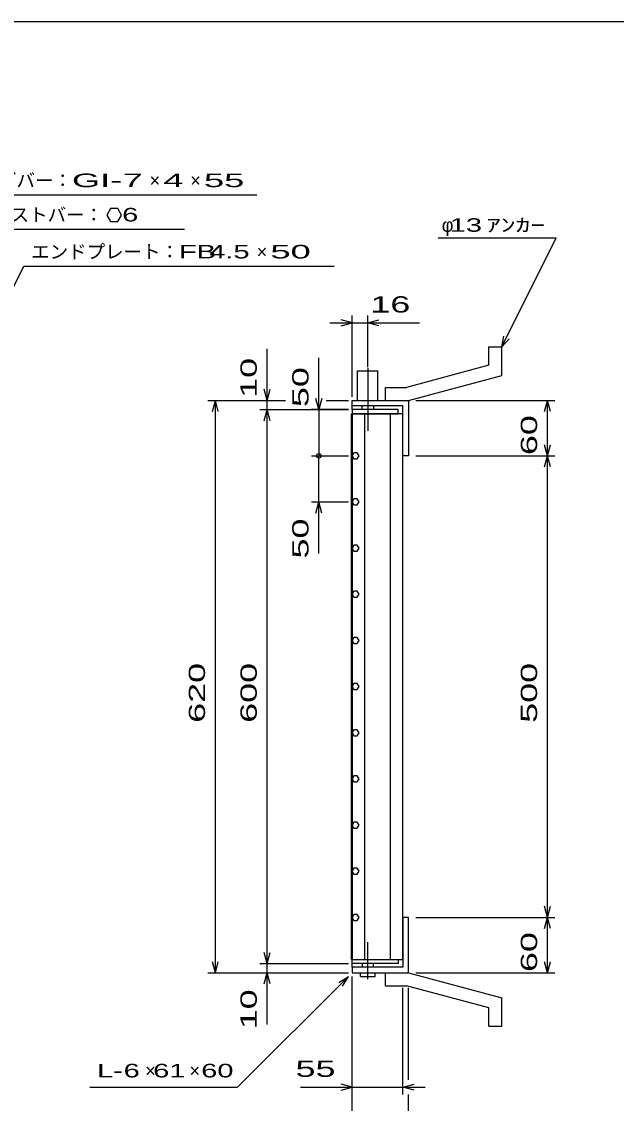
# Model space of a CAD drawing. Units: millimetres, scale not verified. Extents: x -1456 to 1385, y -1026 to 843.
# Drawn here: x -574 to 70, y -329 to 843 of the extents above; entities that cross this region are included whole.
import ezdxf
from ezdxf.enums import TextEntityAlignment as Align

# ---------------------------------------------------------------- set-up
doc = ezdxf.new("R2010")
doc.units = ezdxf.units.MM
doc.header["$LTSCALE"] = 8
doc.linetypes.add('LONG_DASHED_DOTTED', pattern=[15.25, 12, -1.5, 0.25, -1.5])
for name, color, linetype, lineweight in [('0_2', 150, 'Continuous', 25), ('16', 3, 'Continuous', 25), ('19', 6, 'Continuous', 25), ('22', 4, 'Continuous', 25)]:
    doc.layers.add(name, color=color, linetype=linetype, lineweight=lineweight)
doc.styles.add('ベクトル', font='')
doc.styles.get('ベクトル').set_extended_font_data('ベクトル')

msp = doc.modelspace()

# ---------------------------------------------------------------- linework, layer by layer
at = {"layer": '0_2'}
msp.add_line((-1383.2, 842.8), (1384.8, 842.8), dxfattribs=at)
at = {"layer": '16'}
for p, q in [((-166, 422.5), (-216, 422.5)), ((-216, 422.5), (-216, 418)), ((-166, 418), (-166, 422.5)), ((-216.7, -173), (-216.7, 418)), ((-216.7, 418), (-216, 418)), ((-216, 418), (-166, 418)), ((-216, 418), (-216, -173)), ((-161, 418), (-216, 418)), ((-202.5, 418), (-202.5, -173)), ((-174.5, -173), (-174.5, 418)), ((-161, -173), (-161, 418)), ((-214.146, 375.735), (-216, 372.475)), ((-210.396, 375.76), (-214.146, 375.735)), ((-208.5, 372.5), (-210.396, 375.76)), ((-216, 372.475), (-214.104, 369.24)), ((-214.104, 369.24), (-210.354, 369.265)), ((-210.354, 369.265), (-208.5, 372.525)), ((-214.146, 325.735), (-216, 322.475)), ((-216, 322.475), (-214.104, 319.24)), ((-210.396, 325.76), (-214.146, 325.735)), ((-214.104, 319.24), (-210.354, 319.265)), ((-208.5, 322.5), (-210.396, 325.76)), ((-210.354, 319.265), (-208.5, 322.525)), ((-214.146, 275.735), (-216, 272.475)), ((-216, 272.475), (-214.104, 269.24)), ((-210.396, 275.76), (-214.146, 275.735)), ((-208.5, 272.5), (-210.396, 275.76)), ((-210.354, 269.265), (-208.5, 272.525)), ((-214.104, 269.24), (-210.354, 269.265)), ((-214.146, 225.735), (-216, 222.475)), ((-210.396, 225.76), (-214.146, 225.735)), ((-208.5, 222.5), (-210.396, 225.76)), ((-216, 222.475), (-214.104, 219.24)), ((-214.104, 219.24), (-210.354, 219.265)), ((-210.354, 219.265), (-208.5, 222.525)), ((-214.146, 175.735), (-216, 172.475)), ((-216, 172.475), (-214.104, 169.24)), ((-210.396, 175.76), (-214.146, 175.735)), ((-214.104, 169.24), (-210.354, 169.265)), ((-208.5, 172.5), (-210.396, 175.76)), ((-210.354, 169.265), (-208.5, 172.525)), ((-214.146, 125.735), (-216, 122.475)), ((-216, 122.475), (-214.104, 119.24)), ((-210.396, 125.76), (-214.146, 125.735)), ((-214.104, 119.24), (-210.354, 119.265)), ((-208.5, 122.5), (-210.396, 125.76)), ((-210.354, 119.265), (-208.5, 122.525)), ((-214.146, 75.735), (-216, 72.475)), ((-216, 72.475), (-214.104, 69.24)), ((-210.396, 75.76), (-214.146, 75.735)), ((-208.5, 72.5), (-210.396, 75.76)), ((-210.354, 69.265), (-208.5, 72.525)), ((-214.104, 69.24), (-210.354, 69.265)), ((-214.146, 25.735), (-216, 22.475)), ((-210.396, 25.76), (-214.146, 25.735)), ((-208.5, 22.5), (-210.396, 25.76)), ((-216, 22.475), (-214.104, 19.24)), ((-214.104, 19.24), (-210.354, 19.265)), ((-210.354, 19.265), (-208.5, 22.525)), ((-214.146, -24.265), (-216, -27.525)), ((-216, -27.525), (-214.104, -30.76)), ((-210.396, -24.24), (-214.146, -24.265)), ((-214.104, -30.76), (-210.354, -30.735)), ((-208.5, -27.5), (-210.396, -24.24)), ((-210.354, -30.735), (-208.5, -27.475)), ((-214.146, -74.265), (-216, -77.525)), ((-216, -77.525), (-214.104, -80.76)), ((-210.396, -74.24), (-214.146, -74.265)), ((-214.104, -80.76), (-210.354, -80.735)), ((-208.5, -77.5), (-210.396, -74.24)), ((-210.354, -80.735), (-208.5, -77.475)), ((-214.146, -124.265), (-216, -127.525)), ((-216, -127.525), (-214.104, -130.76)), ((-210.396, -124.24), (-214.146, -124.265)), ((-208.5, -127.5), (-210.396, -124.24)), ((-210.354, -130.735), (-208.5, -127.475)), ((-214.104, -130.76), (-210.354, -130.735)), ((-216, -173), (-216.7, -173)), ((-216, -173), (-166, -173)), ((-216, -177.5), (-216, -173)), ((-216, -173), (-161, -173)), ((-166, -173), (-166, -177.5)), ((-166, -177.5), (-216, -177.5))]:
    msp.add_line(p, q, dxfattribs=at)
at = {"layer": '19'}
for p, q in [((-68, 490.5), (-54, 490.5)), ((-68, 470.5), (-68, 490.5)), ((-54, 459.5), (-54, 490.5)), ((-68, 470.5), (-157, 446.5)), ((-210, 432.5), (-210, 464.5)), ((-210, 464.5), (-188, 464.5)), ((-188, 432.5), (-188, 464.5)), ((-155, 432.5), (-54, 459.5)), ((-180, 446.5), (-157, 446.5)), ((-180, 432.5), (-180, 446.5)), ((-216, 422.5), (-216, 432.5)), ((-216, 426.5), (-216, 432.5)), ((-216, 432.5), (-156, 432.5)), ((-161, 426.5), (-216, 426.5)), ((-205, 422.5), (-205, 426.5)), ((-193, 426.5), (-193, 422.5)), ((-180, 432.5), (-155, 432.5)), ((-161, 372.5), (-161, 426.5)), ((-156, 432.5), (-155, 431.5)), ((-155, 431.5), (-155, 372.5)), ((-155, 372.5), (-161, 372.5)), ((-155, -127.5), (-161, -127.5)), ((-161, -127.5), (-161, -181.5)), ((-155, -186.5), (-155, -127.5)), ((-216, -181.5), (-216, -171.5)), ((-216, -181.5), (-216, -187.5)), ((-161, -181.5), (-216, -181.5)), ((-205, -177.5), (-205, -181.5)), ((-193, -181.5), (-193, -177.5)), ((-156, -187.5), (-155, -186.5)), ((-216, -187.5), (-156, -187.5)), ((-207, -191.5), (-207, -187.5)), ((-207, -191.5), (-191, -191.5)), ((-191, -191.5), (-191, -187.5)), ((-180, -187.5), (-155, -187.5)), ((-180, -201.5), (-180, -187.5)), ((-155, -187.5), (-54, -214.5)), ((-180, -201.5), (-157, -201.5)), ((-68, -225.5), (-157, -201.5)), ((-54, -245.5), (-54, -214.5)), ((-68, -245.5), (-68, -225.5)), ((-68, -245.5), (-54, -245.5))]:
    msp.add_line(p, q, dxfattribs=at)
at = {"layer": '19', "linetype": 'LONG_DASHED_DOTTED'}
for p, q in [((-199, 467.5), (-199, 399.5)), ((-199, -194.5), (-199, -154.5))]:
    msp.add_line(p, q, dxfattribs=at)
at = {"layer": '22'}
for p, q in [((-687.2, 655.25), (-319.2, 655.25)), ((-477.574, 640.212), (-481.574, 633.284)), ((-481.574, 633.284), (-477.574, 626.356)), ((-469.574, 640.212), (-477.574, 640.212)), ((-465.575, 633.2), (-469.574, 640.212)), ((-469.574, 626.356), (-465.574, 633.284)), ((-477.574, 626.356), (-469.574, 626.356)), ((-633.575, 618), (-397.575, 618)), ((-123, 608.5), (5, 608.5)), ((-54, 490.5), (5, 608.5)), ((-649.05, 422.5), (-571.3, 578)), ((-571.3, 578), (-235.3, 578)), ((-240, 516.5), (-216, 516.5)), ((-216, 516.5), (-228, 519.7)), ((-228, 513.3), (-216, 516.5)), ((-216, 436.5), (-216, 524.5)), ((-216, 516.5), (-199, 516.5)), ((-199, 468.504), (-199, 524.5)), ((-199, 516.5), (-187, 519.7)), ((-187, 513.3), (-199, 516.5)), ((-199, 516.5), (-143, 516.5)), ((-54, 490.5), (-51.6, 502.18)), ((-54, 490.5), (-46, 499.3)), ((-308, 432.5), (-308, 488.5)), ((-252, 422.5), (-252, 478.5)), ((-308, 432.5), (-311.2, 444.5)), ((-308, 432.5), (-304.8, 444.5)), ((-252, 422.5), (-255.2, 434.5)), ((-248.8, 434.5), (-252, 422.5)), ((-372, 432.5), (-288, 432.5)), ((-367.2, 420.5), (-364, 432.5)), ((-360.8, 420.5), (-364, 432.5)), ((-364, -187.5), (-364, 432.5)), ((-316, 432.5), (-288, 432.5)), ((-316, 422.5), (-220, 422.5)), ((-311.2, 410.5), (-308, 422.5)), ((-308, 422.5), (-308, 432.5)), ((-304.8, 410.5), (-308, 422.5)), ((-308, -177.5), (-308, 422.5)), ((-220, 422.5), (-260, 422.5)), ((-252, 422.5), (-252, 372.5)), ((-244, 432.5), (-220, 432.5)), ((-244, 432.5), (-220, 432.5)), ((-147, 432.5), (3.4, 432.5)), ((-7.8, 420.5), (-4.6, 432.5)), ((-1.4, 420.5), (-4.6, 432.5)), ((-4.6, 372.5), (-4.6, 432.5)), ((-4.6, 372.5), (-7.8, 384.5)), ((-4.6, 372.5), (-1.4, 384.5)), ((-260, 372.5), (-220, 372.5)), ((-252, 322.5), (-252, 372.5)), ((-147, 372.5), (3.4, 372.5)), ((-7.8, 360.5), (-4.6, 372.5)), ((-1.4, 360.5), (-4.6, 372.5)), ((-4.6, -127.5), (-4.6, 372.5)), ((-260, 322.5), (-220, 322.5)), ((-255.2, 310.5), (-252, 322.5)), ((-248.8, 310.5), (-252, 322.5)), ((-252, 266.5), (-252, 322.5)), ((-4.6, -127.5), (-7.8, -115.5)), ((-4.6, -127.5), (-1.4, -115.5)), ((-147, -127.5), (3.4, -127.5)), ((-7.8, -139.5), (-4.6, -127.5)), ((-1.4, -139.5), (-4.6, -127.5)), ((-4.6, -187.5), (-4.6, -127.5)), ((-364, -187.5), (-367.2, -175.5)), ((-364, -187.5), (-360.8, -175.5)), ((-308, -177.5), (-311.2, -165.5)), ((-308, -177.5), (-304.8, -165.5)), ((-4.6, -187.5), (-7.8, -175.5)), ((-4.6, -187.5), (-1.4, -175.5)), ((-316, -177.5), (-220, -177.5)), ((-308, -187.5), (-308, -177.5)), ((-372, -187.5), (-220, -187.5)), ((-340, -311.5), (-220, -191.5)), ((-316, -187.5), (-220, -187.5)), ((-311.2, -199.5), (-308, -187.5)), ((-304.8, -199.5), (-308, -187.5)), ((-308, -243.5), (-308, -187.5)), ((-230.4, -197.9), (-220, -191.5)), ((-226.4, -201.9), (-220, -191.5)), ((-216, -319.5), (-216, -191.5)), ((-216, -375.5), (-216, -191.5)), ((-147, -187.5), (3.4, -187.5)), ((-161, -319.5), (-161, -203.696)), ((-155, -303.5), (-155, -203.696)), ((-500, -311.5), (-340, -311.5)), ((-272, -311.5), (-216, -311.5)), ((-216, -311.5), (-228, -308.3)), ((-228, -314.7), (-216, -311.5)), ((-216, -311.5), (-161, -311.5)), ((-161, -311.5), (-149, -308.3)), ((-149, -314.7), (-161, -311.5)), ((-161, -311.5), (-137, -311.5)), ((-155, -375.5), (-155, -319.5))]:
    msp.add_line(p, q, dxfattribs=at)
msp.add_circle((-252, 372.5), 2.4, dxfattribs=at)

# ---------------------------------------------------------------- texts
at = {"layer": '22', "color": 2, "style": 'ベクトル'}
for s, p in [('ベアリングバー：', (-679.2, 670.85)), ('×', (-435.2, 670.85)), ('×', (-391.2, 670.85)), ('ツイストバー：', (-625.575, 633.6)), ('φ', (-119, 622.5)), ('エンドプレート：', (-563.3, 593.6)), ('×', (-319.3, 593.6)), ('×', (-440, -293.5)), ('×', (-392, -293.5))]:
    msp.add_text(s, height=14.66, dxfattribs=at).set_placement(p, align=Align.MIDDLE_LEFT)
for s, height, width, p in [('GI-', 14.66, 2, (-519.2, 670.85)), (' 7 ', 14.66, 2, (-475.2, 670.85)), (' 4 ', 14.66, 2, (-431.2, 670.85)), (' 55 ', 14.66, 2, (-387.2, 670.85)), (' 6', 14.66, 1.6, (-473.574, 633.684)), (' 13 ', 14.66, 1.6, (-119, 622.5)), ('ｱﾝｶｰ', 14.66, 1.6, (-71, 622.5)), ('FB', 14.66, 1.6, (-403.3, 593.6)), (' 4.5 ', 14.66, 1.6, (-379.3, 593.6)), (' 50 ', 14.66, 2, (-315.3, 593.6)), (' 16 ', 17.6, 1.65, (-207, 536.5)), ('L-', 14.66, 1.6, (-492, -293.5)), (' 6 ', 14.66, 1.6, (-472, -293.5)), (' 61 ', 14.66, 1.6, (-440, -293.5)), (' 60 ', 14.66, 1.6, (-388, -293.5)), (' 55 ', 17.6, 1.65, (-288, -291.5))]:
    msp.add_text(s, height=height, dxfattribs=dict(at, width=width)).set_placement(p, align=Align.MIDDLE_LEFT)
at = {"layer": '22', "color": 2, "style": 'ベクトル', "width": 1.65}
for s, p in [(' 10 ', (-328, 424.5)), (' 50 ', (-272, 414.5)), (' 60 ', (-24.6, 362.5)), (' 50 ', (-272, 250.5)), (' 620 ', (-384, 72.5)), (' 600 ', (-328, 72.5)), (' 500 ', (-24.6, 72.5)), (' 60 ', (-24.6, -197.5)), (' 10 ', (-328, -259.5))]:
    msp.add_text(s, height=17.6, rotation=90, dxfattribs=at).set_placement(p, align=Align.MIDDLE_LEFT)

doc.saveas('drawing.dxf')
